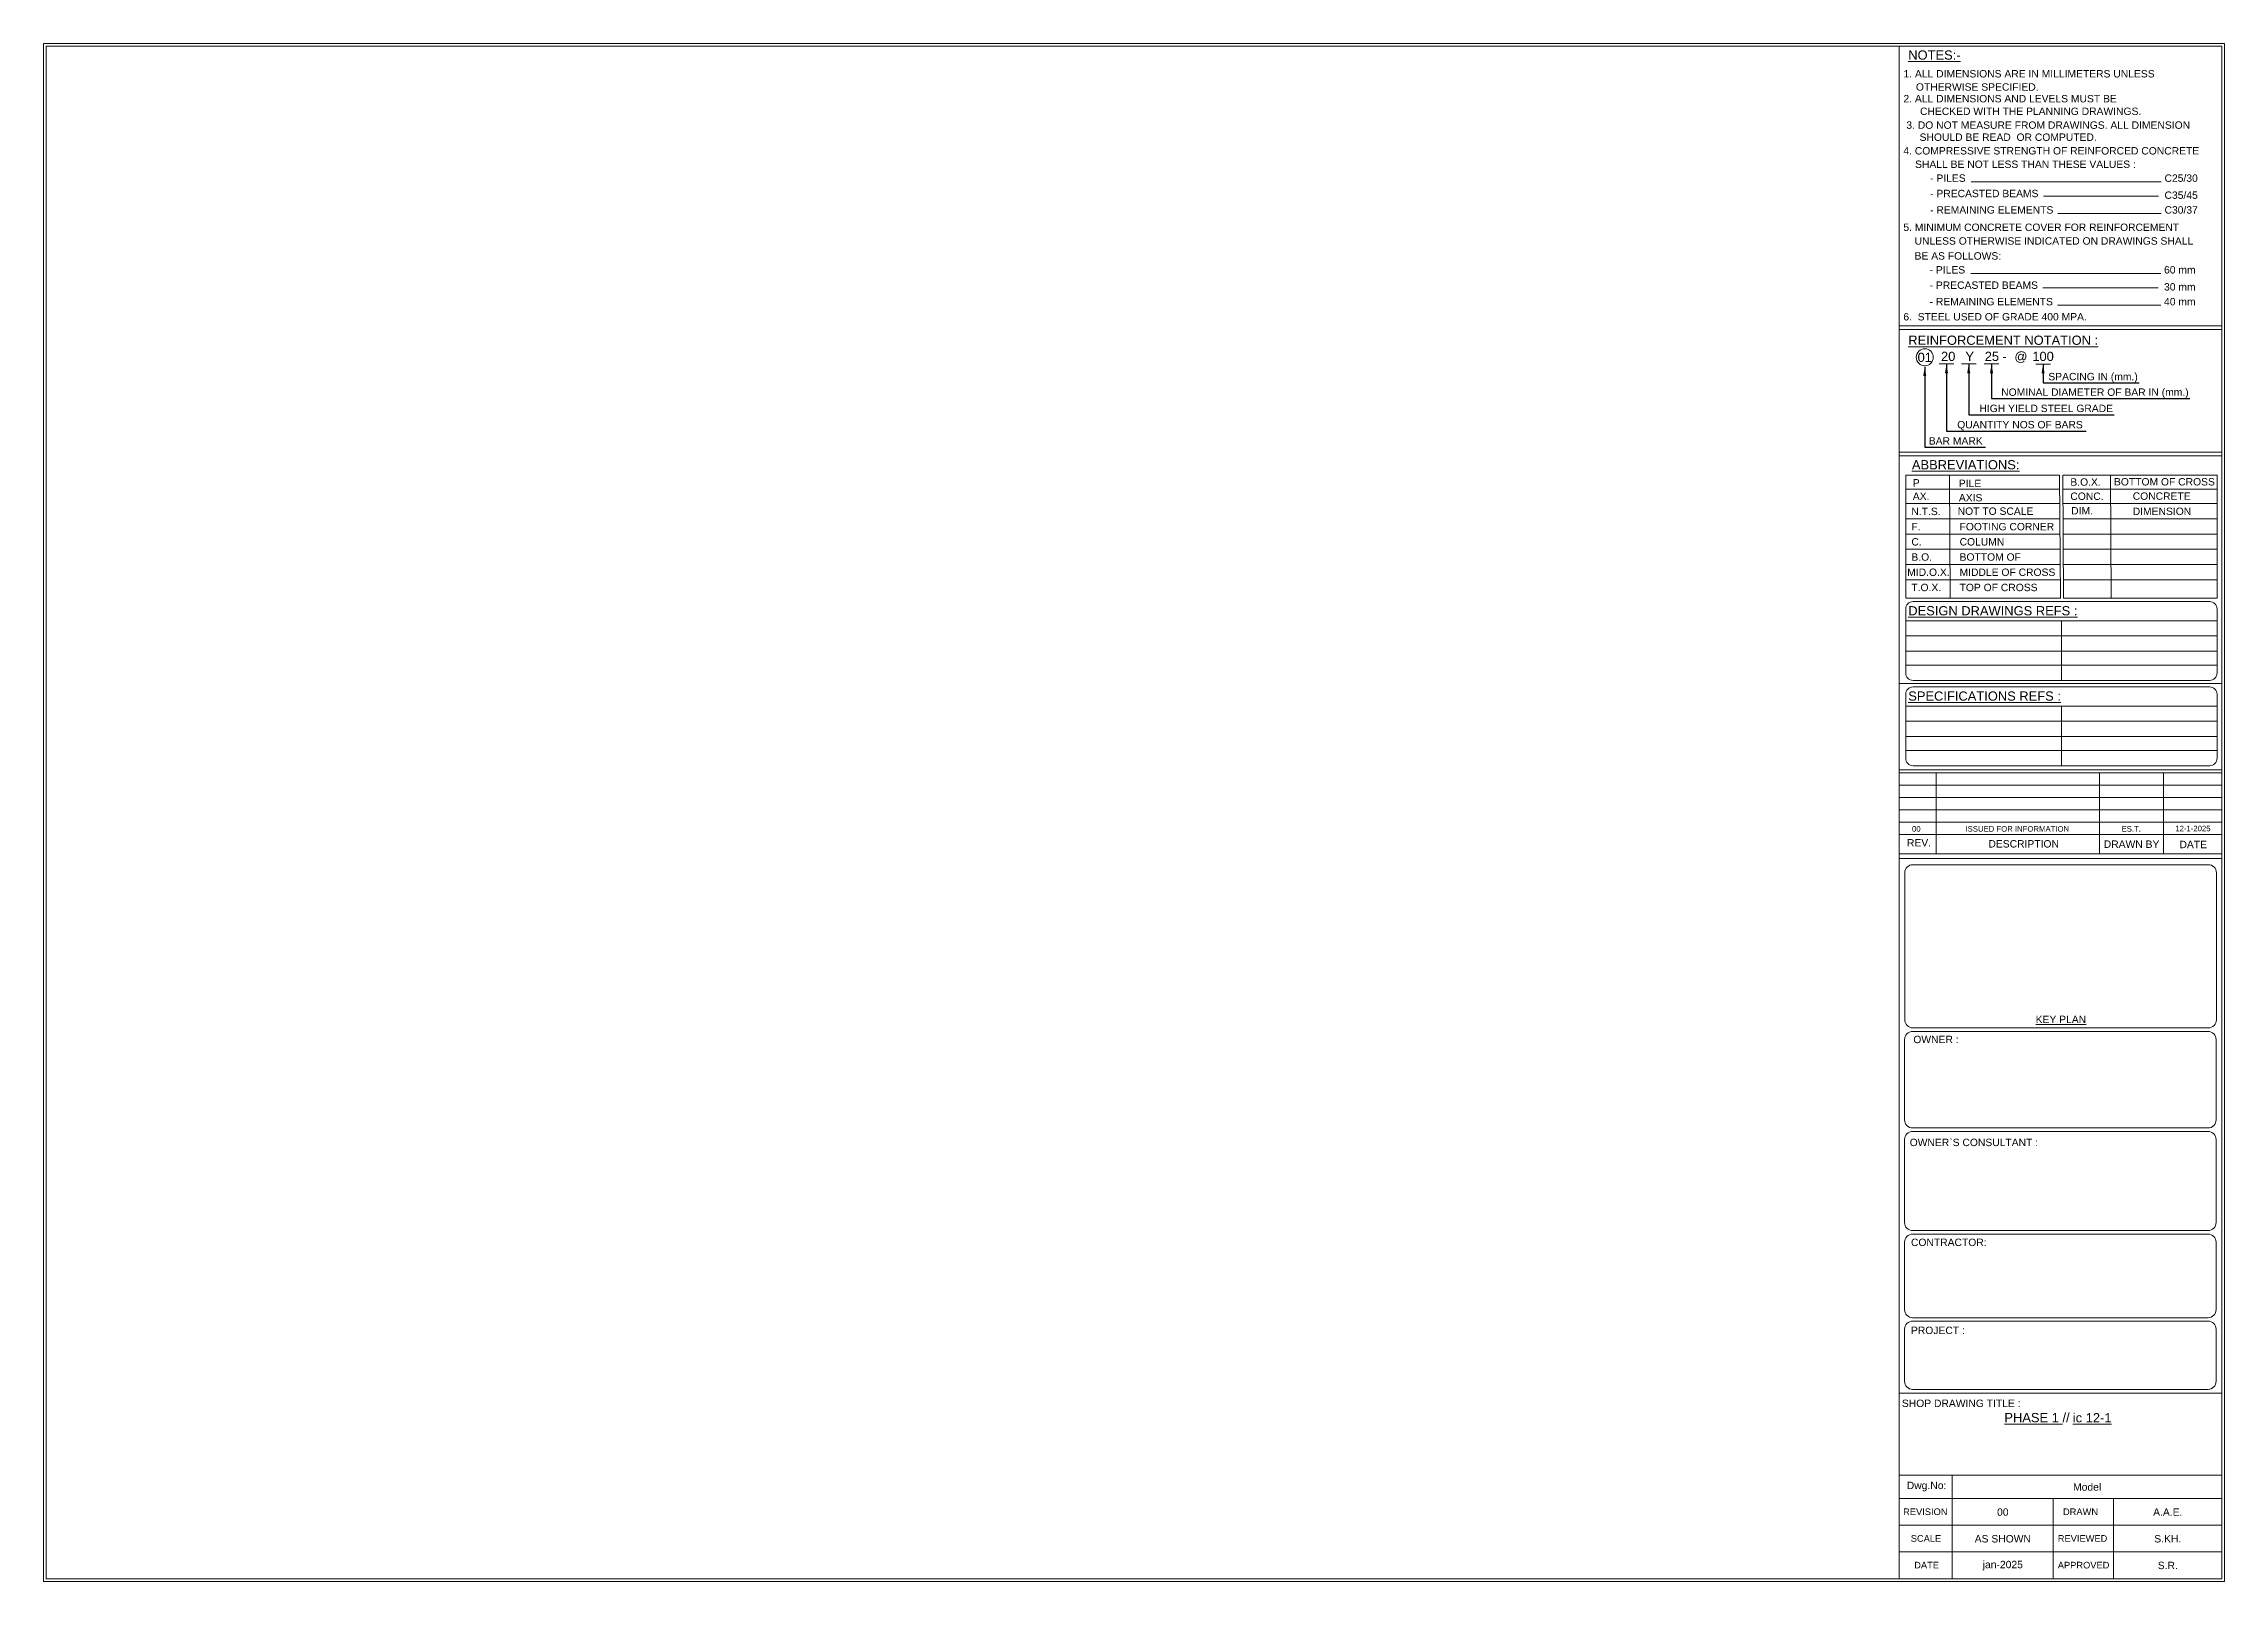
# Paper-space layout 'Layout3-Layout1' of a CAD drawing. Header units: metres, sheet in millimetres. Extents: x 1 to 591, y 1 to 417.
import ezdxf
from ezdxf.enums import TextEntityAlignment as Align

# ---------------------------------------------------------------- set-up
doc = ezdxf.new("R2010")
doc.units = ezdxf.units.M
for name, color, linetype, lineweight in [('S-ANNO', 253, 'Continuous', 9), ('S-ANNO-KEYN', 2, 'Continuous', 9), ('S-ANNO-LABL', 2, 'Continuous', 9), ('S-ANNO-NOTE', 3, 'Continuous', 20), ('S-ANNO-PROS', 7, 'Continuous', 9), ('S-ANNO-TITL', 2, 'Continuous', 9), ('S-TEXT', 2, 'Continuous', 9)]:
    doc.layers.add(name, color=color, linetype=linetype, lineweight=lineweight)
doc.styles.add('S-TEXT', font='arial.ttf', dxfattribs={"height": 1})
doc.styles.get("Standard").update_dxf_attribs({"font": 'simplex.shx'})
doc.dimstyles.get("Standard").update_dxf_attribs({"dimtxt": 0.18, "dimasz": 0.18, "dimexe": 0.18, "dimexo": 0.0625, "dimgap": 0.09, "dimtad": 0, "dimtih": 1, "dimtoh": 1, "dimdec": 4, "dimzin": 0, "dimdsep": 46, "dimtxsty": 'Standard', "dimcen": 0.09, "dimadec": 0, "dimazin": 0, "dimtfac": 1, "dimtdec": 4, "dimtofl": 0, "dimtmove": 0, "dimatfit": 3, "dimfxl": 1, "dimtolj": 1, "dimtzin": 0, "dimarcsym": 0})

psp = doc.layouts.new('Layout3-Layout1')

# ---------------------------------------------------------------- linework, layer by layer
at = {"layer": 'S-ANNO', "ltscale": 0.5}
for p, q in [((503.38, 1.65), (503.38, 416.75)), ((503.38, 1.65), (503.38, 416.75)), ((503.38, 341.01), (590.76, 341.01)), ((503.38, 340.03), (590.76, 340.03)), ((503.38, 306.77), (590.76, 306.77)), ((503.38, 305.8), (590.76, 305.8)), ((546.85, 296.71), (505.13, 296.71)), ((589.45, 296.71), (547.72, 296.71)), ((546.87, 292.84), (505.13, 292.84)), ((589.45, 292.84), (547.74, 292.84)), ((546.89, 288.72), (505.13, 288.72)), ((546.91, 284.6), (505.13, 284.6)), ((589.45, 288.72), (547.76, 288.72)), ((589.45, 284.6), (547.79, 284.6)), ((546.94, 280.48), (505.13, 280.48)), ((589.45, 280.48), (547.81, 280.48)), ((546.96, 276.36), (505.13, 276.36)), ((546.98, 272.24), (505.13, 272.24)), ((589.45, 276.36), (547.83, 276.36)), ((589.45, 272.24), (547.86, 272.24)), ((505.13, 261.07), (589.45, 261.07)), ((547.34, 261.07), (547.34, 252.93)), ((505.13, 257), (589.45, 257)), ((505.13, 252.93), (589.45, 252.93)), ((505.13, 249.06), (589.45, 249.06)), ((547.34, 252.93), (547.34, 244.99)), ((503.38, 244.09), (590.76, 244.09)), ((505.13, 237.96), (589.45, 237.96)), ((547.34, 237.96), (547.34, 221.88)), ((505.13, 233.89), (589.45, 233.89)), ((505.13, 229.82), (589.45, 229.82)), ((505.13, 225.95), (589.45, 225.95)), ((503.38, 189.27), (503.38, 221.15)), ((503.38, 220.79), (590.76, 220.79)), ((503.38, 220.79), (590.76, 220.79)), ((503.38, 219.9), (590.76, 219.9)), ((513.39, 198.02), (513.39, 219.9)), ((557.64, 198.02), (557.64, 219.9)), ((574.93, 198.02), (574.93, 219.9)), ((503.38, 216.56), (590.76, 216.56)), ((503.38, 213.22), (590.76, 213.22)), ((503.38, 209.89), (590.76, 209.89)), ((503.38, 206.55), (590.76, 206.55)), ((503.38, 203.21), (590.76, 203.21)), ((503.38, 198.02), (590.76, 198.02)), ((503.38, 196.79), (590.76, 196.79)), ((503.38, 196.79), (590.76, 196.79)), ((503.38, 51.97), (590.76, 51.97)), ((503.38, 29.72), (590.76, 29.72)), ((517.76, 29.72), (517.76, 1.65)), ((503.38, 23.43), (590.76, 23.43)), ((545.1, 1.65), (545.1, 23.43)), ((561.41, 23.43), (561.41, 1.65)), ((503.38, 16.21), (590.76, 16.21)), ((503.38, 8.98), (590.76, 8.98))]:
    psp.add_line(p, q, dxfattribs=at)
for points in [[(1.01, 417.41), (591.42, 417.41), (591.42, 1), (1.01, 1)], [(1.67, 416.75), (590.76, 416.75), (590.76, 1.65), (1.67, 1.65)]]:
    psp.add_lwpolyline(points, close=True, dxfattribs=at)
for points in [[(547.01, 267.24), (505.13, 267.24), (505.13, 300.58), (546.82, 300.58)], [(517.01, 300.58), (517.2, 267.24)], [(546.82, 300.58), (547.01, 267.24)], [(547.7, 300.58), (589.45, 300.58), (589.45, 267.24), (547.88, 267.24)], [(547.7, 300.58), (547.88, 267.24)], [(560.59, 300.58), (560.77, 267.24)]]:
    psp.add_lwpolyline(points, dxfattribs=at)
for points in [[(587.45, 244.99), (507.13, 244.99, -0.414214), (505.13, 246.99), (505.13, 264.3, -0.414214), (507.13, 266.3), (587.45, 266.3, -0.414214), (589.45, 264.3), (589.45, 246.99, -0.414214)], [(587.45, 221.88), (507.13, 221.88, -0.414214), (505.13, 223.88), (505.13, 241.2, -0.414214), (507.13, 243.2), (587.45, 243.2, -0.414214), (589.45, 241.2), (589.45, 223.88, -0.414214)], [(587.06, 150.87), (507.08, 150.87, -0.414214), (504.89, 153.06), (504.89, 192.89, -0.414214), (507.08, 195.07), (587.06, 195.07, -0.414214), (589.25, 192.89), (589.25, 153.06, -0.414214)], [(586.99, 123.78), (507.01, 123.78, -0.414214), (504.82, 125.96), (504.82, 147.73, -0.414214), (507.01, 149.92), (586.99, 149.92, -0.414214), (589.17, 147.73), (589.17, 125.96, -0.414214)], [(586.99, 95.99), (507.01, 95.99, -0.414214), (504.82, 98.17), (504.82, 120.64, -0.414214), (507.01, 122.83), (586.99, 122.83, -0.414214), (589.17, 120.64), (589.17, 98.17, -0.414214)], [(586.99, 72.41), (507.01, 72.41, -0.414214), (504.82, 74.6), (504.82, 92.85, -0.414214), (507.01, 95.04), (586.99, 95.04, -0.414214), (589.17, 92.85), (589.17, 74.6, -0.414214)], [(504.82, 69.28, -0.414214), (507.01, 71.46), (586.99, 71.46, -0.414214), (589.17, 69.28), (589.17, 55.19, -0.414214), (586.99, 53), (507.01, 53, -0.414214), (504.82, 55.19)]]:
    psp.add_lwpolyline(points, format="xyb", close=True, dxfattribs=at)
at = {"layer": 'S-ANNO-KEYN', "color": 7, "ltscale": 0.5}
for p, q in [((514.19, 330.66), (518.16, 330.66)), ((520.21, 330.66), (524.18, 330.66)), ((526.39, 330.66), (530.36, 330.66)), ((540.34, 330.64), (544.31, 330.64))]:
    psp.add_line(p, q, dxfattribs=at)
psp.add_circle((510.3, 332.46), 2.3, dxfattribs=at)
at = {"layer": 'S-ANNO-NOTE', "color": 7, "ltscale": 0.5}
for p, q in [((522.87, 379.99), (574.32, 379.99)), ((542.41, 376.1), (573.6, 376.1)), ((546.33, 371.38), (574.32, 371.38)), ((522.73, 355.17), (574.19, 355.17)), ((542.28, 351.27), (573.47, 351.27)), ((546.19, 346.56), (574.19, 346.56))]:
    psp.add_line(p, q, dxfattribs=at)

# ---------------------------------------------------------------- texts
at = {"layer": 'S-ANNO-KEYN', "color": 5, "ltscale": 0.5, "style": 'S-TEXT'}
for s, p in [('%%UREINFORCEMENT NOTATION :', (505.83, 335.84)), ('%%UDESIGN DRAWINGS REFS :', (505.83, 262.58)), ('%%USPECIFICATIONS REFS :', (505.83, 239.48))]:
    psp.add_text(s, height=2.5, dxfattribs=at).set_placement(p)
at = {"layer": 'S-ANNO-KEYN', "color": 7, "ltscale": 0.5, "style": 'S-TEXT'}
psp.add_text('01', height=2.5, dxfattribs=at).set_placement((510.3, 332.46), align=Align.MIDDLE)
for s, height, p in [('20', 2.5, (514.7, 331.46)), ('Y', 2.5, (521.3, 331.46)), ('25', 2.5, (526.53, 331.46)), ('-', 2.5, (531.31, 331.46)), ('@', 2.5, (534.56, 331.46)), ('100', 2.5, (539.41, 331.46)), ('SPACING IN (mm.)', 2, (543.75, 326.24)), ('HIGH YIELD STEEL GRADE', 2, (525.09, 317.63)), ('NOMINAL DIAMETER OF BAR IN (mm.)', 2, (530.99, 322.03)), ('QUANTITY NOS OF BARS', 2, (519.08, 313.23)), ('BAR MARK ', 2, (511.39, 308.82)), ('N.T.S.', 2, (506.67, 289.73)), ('NOT TO SCALE', 2, (519.21, 289.8)), ('C.', 2, (506.67, 281.5)), ('F.', 2, (506.67, 285.61)), ('COLUMN', 2, (519.72, 281.5)), ('FOOTING CORNER', 2, (519.72, 285.61)), ('B.O.', 2, (506.67, 277.38)), ('BOTTOM OF ', 2, (519.72, 277.38)), ('MID.O.X.', 2, (505.55, 273.26)), ('MIDDLE OF CROSS ', 2, (519.72, 273.26)), ('T.O.X.', 2, (506.67, 269.14)), ('TOP OF CROSS', 2, (519.72, 269.14))]:
    psp.add_text(s, height=height, dxfattribs=at).set_placement(p)
at = {"layer": 'S-ANNO-KEYN', "color": 5, "ltscale": 0.5, "style": 'S-TEXT'}
psp.add_text('%%UABBREVIATIONS:', height=2.5, dxfattribs=at).set_placement((506.82, 304.62), align=Align.TOP_LEFT)
at = {"layer": 'S-ANNO-KEYN', "color": 7, "ltscale": 0.5, "style": 'S-TEXT'}
for s, p in [('AX.', (507.06, 295.85)), ('P', (507.06, 299.47)), ('AXIS', (519.53, 295.44)), ('PILE', (519.53, 299.32)), ('CONC.', (549.71, 295.85)), ('B.O.X.', (549.71, 299.69)), ('BOTTOM OF CROSS', (561.52, 299.76)), ('CONCRETE', (566.6, 295.88)), ('DIM.', (549.93, 291.91)), ('DIMENSION ', (566.6, 291.76))]:
    psp.add_text(s, height=2, dxfattribs=at).set_placement(p, align=Align.TOP_LEFT)
at = {"layer": 'S-ANNO-KEYN', "color": 5, "ltscale": 0.5, "style": 'S-TEXT'}
psp.add_text('%%UKEY PLAN', height=2, dxfattribs=at).set_placement((547.16, 153.18), align=Align.MIDDLE)
at = {"layer": 'S-ANNO-NOTE', "color": 5, "ltscale": 0.5, "style": 'S-TEXT'}
psp.add_text('%%UNOTES:-', height=2.5, dxfattribs=at).set_placement((505.83, 415.56), align=Align.TOP_LEFT)
at = {"layer": 'S-ANNO-NOTE', "color": 7, "ltscale": 0.5, "style": 'S-TEXT'}
for s, p in [('1. ALL DIMENSIONS ARE IN MILLIMETERS UNLESS', (504.53, 408.24)), ('2. ALL DIMENSIONS AND LEVELS MUST BE ', (504.53, 401.5)), (' OTHERWISE SPECIFIED.', (507.13, 404.66)), (' 3. DO NOT MEASURE FROM DRAWINGS. ALL DIMENSION ', (504.53, 394.34)), ('CHECKED WITH THE PLANNING DRAWINGS.', (509.01, 398.08)), ('  SHOULD BE READ  OR COMPUTED.', (507.35, 391.07)), ('4. COMPRESSIVE STRENGTH OF REINFORCED CONCRETE', (504.5, 387.38)), ('SHALL BE NOT LESS THAN THESE VALUES :', (507.67, 383.74)), ('- PILES', (511.74, 379.98)), ('C25/30', (575.21, 379.98)), ('- PRECASTED BEAMS', (511.74, 375.82)), ('- REMAINING ELEMENTS', (511.74, 371.37)), ('C35/45', (575.21, 375.37)), ('C30/37', (575.21, 371.37)), ('5. MINIMUM CONCRETE COVER FOR REINFORCEMENT', (504.5, 366.67)), ('UNLESS OTHERWISE INDICATED ON DRAWINGS SHALL', (507.54, 362.97)), ('BE AS FOLLOWS:', (507.54, 358.92)), ('- PILES', (511.61, 355.15)), ('60 mm', (575.08, 355.15)), ('- PRECASTED BEAMS', (511.61, 351)), ('- REMAINING ELEMENTS', (511.61, 346.54)), ('40 mm', (575.08, 346.54)), ('30 mm', (575.08, 350.54)), ('6.  STEEL USED OF GRADE 400 MPA.', (504.5, 342.44))]:
    psp.add_text(s, height=2, dxfattribs=at).set_placement(p)
at = {"layer": 'S-ANNO-PROS', "ltscale": 0.5, "style": 'S-TEXT'}
for s, p in [('00', (506.84, 204.02)), ('ES.T.', (563.58, 204.02))]:
    psp.add_text(s, height=1.5, dxfattribs=at).set_placement(p)
psp.add_text('ISSUED FOR INFORMATION', height=1.5, dxfattribs=at).set_placement((535.35, 204.02), align=Align.CENTER)
for s, height, p in [('12-1-2025', 1.5, (582.9, 204.88)), ('00', 2, (531.43, 19.77)), ('A.A.E.', 2, (576.09, 19.77)), ('AS SHOWN', 2, (531.43, 12.54)), ('S.KH.', 2, (576.09, 12.54)), ('jan-2025', 2, (531.43, 5.32)), ('S.R.', 2, (576.09, 5.32))]:
    psp.add_text(s, height=height, dxfattribs=at).set_placement(p, align=Align.MIDDLE)
at = {"layer": 'S-ANNO-TITL', "color": 5, "style": 'S-TEXT'}
psp.add_text('%%Uic 12-1', height=2.5, dxfattribs=at).set_placement((550.38, 44.06))
at = {"layer": 'S-ANNO-TITL', "color": 5, "ltscale": 0.5, "insert": (531.85, 46.6), "char_height": 2.5, "width": 19.5546, "attachment_point": 1, "style": 'S-TEXT'}
psp.add_mtext('{\\LPHASE 1} //', dxfattribs=at)
at = {"layer": 'S-ANNO-TITL', "color": 7, "ltscale": 0.5, "insert": (554.26, 26.55), "char_height": 2, "width": 68.3759, "attachment_point": 5, "style": 'S-TEXT'}
psp.add_mtext('Model', dxfattribs=at)
at = {"layer": 'S-TEXT', "color": 5, "ltscale": 0.5, "style": 'S-TEXT'}
for s, p in [('REV.', (505.48, 200)), ('DESCRIPTION ', (527.53, 199.72)), ('DRAWN BY', (558.76, 199.63)), ('DATE', (579.25, 199.54))]:
    psp.add_text(s, height=2, dxfattribs=at).set_placement(p)
at = {"layer": 'S-TEXT', "color": 7, "ltscale": 0.5, "style": 'S-TEXT'}
for s, p in [('OWNER :', (513.33, 147.75)), ('OWNER`S CONSULTANT :', (523.6, 119.92))]:
    psp.add_text(s, height=2, dxfattribs=at).set_placement(p, align=Align.MIDDLE)
for s, height, p in [('CONTRACTOR:', 2, (506.56, 91.81)), ('PROJECT :', 2, (506.56, 67.97)), ('SHOP DRAWING TITLE :', 2, (504.11, 48.22)), ('Dwg.No:', 2, (505.43, 25.99)), ('REVISION', 1.8, (504.44, 18.95)), ('DRAWN', 1.8, (547.72, 18.95)), ('SCALE ', 1.8, (506.51, 11.73)), ('REVIEWED', 1.8, (546.31, 11.73)), ('DATE', 1.8, (507.44, 4.5)), ('APPROVED', 1.8, (546.31, 4.5))]:
    psp.add_text(s, height=height, dxfattribs=at).set_placement(p)

# ---------------------------------------------------------------- leaders
at = {"layer": 'S-ANNO-LABL', "color": 7}
for points in [[(516.18, 330.66), (516.18, 312.5), (553.95, 312.5)], [(522.2, 330.66), (522.2, 316.9), (561.56, 316.9)], [(528.38, 330.66), (528.38, 321.31), (582.02, 321.31)], [(542.33, 330.64), (542.33, 325.51), (568.37, 325.51)], [(510.3, 329.91), (510.3, 308.1), (526.71, 308.1)]]:
    psp.add_leader(points, dimstyle='Standard', override={"dimasz": 2.5}, dxfattribs=at)

doc.saveas('drawing.dxf')
